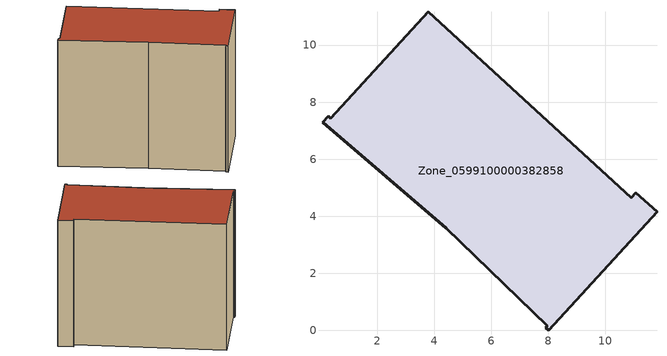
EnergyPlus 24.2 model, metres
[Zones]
Zone_0599100000382858
 floor ground (C_G): 10.9,4.64 11.07,4.83 11.81,4.15 8.01,0 7.9,0.1 7.96,0.16 4.42,3.59 0.09,7.29 0.29,7.51 0.37,7.44 3.79,11.18 z0
 wall outside (C_F): 0.37,7.44 0.29,7.51 0.09,7.29 4.42,3.59 7.96,0.16 7.9,0.1 8.01,0 11.81,4.15 11.07,4.83 10.9,4.64 3.79,11.18 0.37,7.44 z0:8.67
 roof outside (C_R): 4.42,3.59 7.96,0.16 7.9,0.1 8.01,0 11.81,4.15 11.07,4.83 10.9,4.64 3.79,11.18 0.37,7.44 0.29,7.51 0.09,7.29 z8.67
[BUILDING]
Pand.0599100000382858: North Axis=0; Terrain=City; Loads Convergence Tolerance Value=0.04; Temperature Convergence Tolerance Value=0.4; Solar Distribution=FullExterior; Maximum Number of Warmup Days=25; Minimum Number of Warmup Days=1
[Site:Location]
Rotterdam.The.Hague.AP_ZH_NLD Design_Conditions: Latitude=51.96; Longitude=4.45; Time Zone=1; Elevation=-4.5
[SITE:GROUNDTEMPERATURE:BUILDINGSURFACE]
18, 18, 18, 18, 18, 18, 18, 18, 18, 18, 18, 18
[MATERIAL] Thermal Absorptance=0.9; Solar Absorptance=0.7; Visible Absorptance=0.7
Name | Roughness | Thickness | Conductivity | Density | Specific Heat
G.TC.1992-2005 | MediumSmooth | 0.15 | 0.06 | 540 | 1210
F.TC.1992-2005 | Rough | 0.3 | 0.12 | 1920 | 840
R.TC.1992-2005 | MediumRough | 0.2 | 0.08 | 1500 | 1000
[CONSTRUCTION]
C_G: G.TC.1992-2005
C_F: F.TC.1992-2005
C_R: R.TC.1992-2005
[ZONE]
Zone_0599100000382858: Type=1; Multiplier=1; Ceiling Height=Autocalculate; Volume=Autocalculate; Floor Area=autocalculate; Part of Total Floor Area=Yes
[ZONEINFILTRATION:DESIGNFLOWRATE]
Infil_Zone_0599100000382858: Zone or ZoneList or Space or SpaceList=Zone_0599100000382858; Schedule=AlwaysOn; Design Flow Rate Calculation Method=Flow/Area; Flow Rate per Floor Area=0.0015; Constant Term Coefficient=1; Temperature Term Coefficient=0; Velocity Term Coefficient=0; Velocity Squared Term Coefficient=0
[HVACTEMPLATE:ZONE:IDEALLOADSAIRSYSTEM]
Zone_0599100000382858: Maximum Heating Supply Air Temperature=50; Minimum Cooling Supply Air Temperature=13; Maximum Heating Supply Air Humidity Ratio=0.0156; Minimum Cooling Supply Air Humidity Ratio=0.0077; Heating Limit=NoLimit; Cooling Limit=NoLimit; Dehumidification Control Type=ConstantSensibleHeatRatio; Cooling Sensible Heat Ratio=0.7; Dehumidification Setpoint=60; Humidification Control Type=None; Humidification Setpoint=30; Outdoor Air Method=None; Outdoor Air Flow Rate per Person=0.00944; Outdoor Air Flow Rate per Zone Floor Area=0; Outdoor Air Flow Rate per Zone=0; Demand Controlled Ventilation Type=None; Outdoor Air Economizer Type=NoEconomizer; Heat Recovery Type=None; Sensible Heat Recovery Effectiveness=0.7; Latent Heat Recovery Effectiveness=0.65
[ZONECONTROL:THERMOSTAT]
ThermostatControl_Zone_0599100000382858: Zone or ZoneList=Zone_0599100000382858; Control Type Schedule=DualSetpointControlType; Control 1=Thermostat_Zone_0599100000382858; Temperature Difference Between Cutout And Setpoint=0
[THERMOSTATSETPOINT:DUALSETPOINT]
Thermostat_Zone_0599100000382858: Heating Setpoint Temperature Schedule=HeatingSetpoint_Zone_0599100000382858; Cooling Setpoint Temperature Schedule=CoolingSetpoint_Zone_0599100000382858
[SCHEDULE:COMPACT]
HeatingSetpoint_Zone_0599100000382858: Through: 12/31, For: AllDays, Until: 24:00, 21
CoolingSetpoint_Zone_0599100000382858: Through: 12/31, For: AllDays, Until: 24:00, 24
DualSetpointControlType: Through: 12/31, For: AllDays, Until: 24:00, 4
AlwaysOn: Through: 12/31, For: AllDays, Until: 24:00, 1
